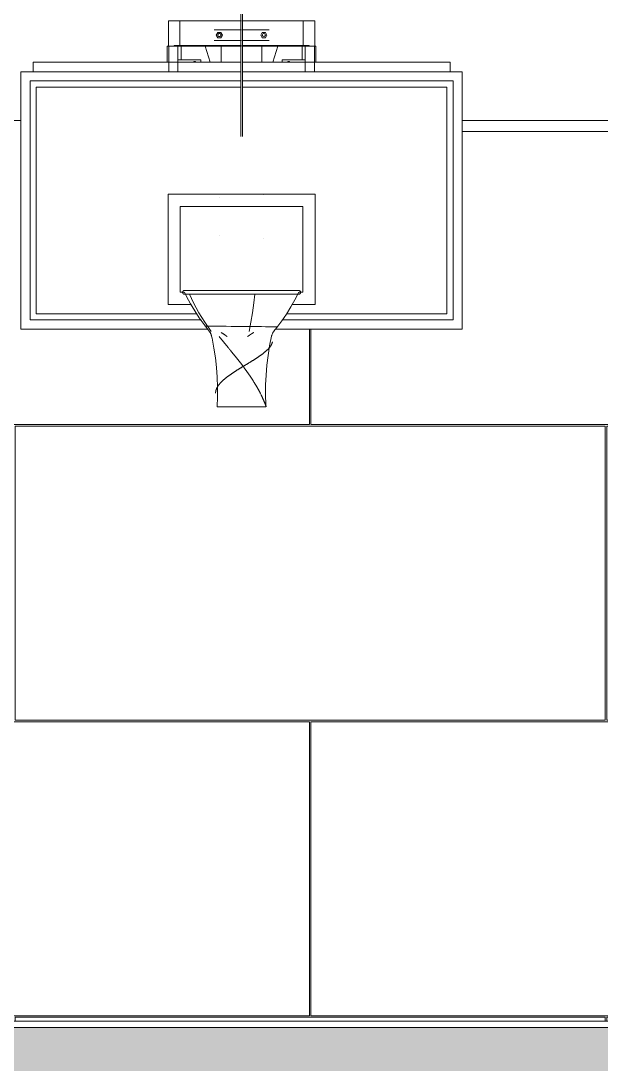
# Model space of a CAD drawing. Header units: inches. Extents: x 21386 to 98546, y -290 to 853.
# Drawn here: x 24920.6 to 25015.2, y -6 to 164.3 of the extents above; entities that cross this region are included whole.
import ezdxf

# ---------------------------------------------------------------- set-up
doc = ezdxf.new("R2010")
doc.units = ezdxf.units.IN
doc.header["$MEASUREMENT"] = 0
doc.linetypes.add('Grid Line 1_2_', pattern=[0.875, 0.5, -0.125, 0.125, -0.125])
for name, color, linetype, lineweight in [('A-FLOR', 192, 'Continuous', 13), ('A-FLOR-LEVL', 51, 'Continuous', 9), ('A-FLOR-PATT', 8, 'Continuous', 25), ('A-WALL', 113, 'Continuous', 13), ('A-WALL-PATT', 111, 'Continuous', 25), ('C-TOPO', 7, 'Continuous', 13), ('Q-SPCQ', 91, 'Continuous', 13), ('S-BEAM', 12, 'Continuous', 13)]:
    doc.layers.add(name, color=color, linetype=linetype, lineweight=lineweight)

# ---------------------------------------------------------------- blocks, each defined once
blk = doc.blocks.new('Struct_Xcel_Sports Complex_rvt-1-Building Section - East_West looking North')
at = {"layer": 'A-FLOR-PATT', "lineweight": 9}
h = blk.add_hatch(dxfattribs=at)
h.set_pattern_fill('FP_15', color=256, style=0, pattern_type=2)
h.set_pattern_definition([(50, (22097.104, 100.19), (55.0854, -4.81984), [5.76, -63.36]), (355, (22097.104, 100.19), (-10.6557, 57.7685), [4.608, -50.688]), (100.451, (22101.695, 99.787), (44.4295, 52.94866), [4.895, -53.848]), (46.184, (22097.104, 115.55), (81.9644, -12.7121), [8.64, -95.04]), (96.636, (22103.935, 114.49), (71.7815, 74.8124), [7.343, -80.772]), (351.184, (22097.1, 115.55), (71.782, 74.8124), [6.912, -76.032]), (21, (22104.784, 111.71), (45.84207, -30.92146), [5.76, -63.36]), (326, (22104.784, 111.71), (18.6871, 55.6915), [4.608, -50.688]), (71.451, (22108.605, 109.13), (64.5289, 24.7701), [4.895, -53.848]), (37.5, (22097.104, 100.189), (0.93389, 25.56682), [2.534, -47.539, 2.534, -48.922, -50.88]), (37.5, (22097.104, 100.189), (0.93389, 25.56682), [-101.53, 2.534, -48.346]), (7.5, (22097.104, 100.19), (20.20404, 30.2913), [2.534, -26.803, 2.534, -46.387, -19.392]), (7.5, (22097.104, 100.19), (20.20404, 30.2913), [-78.259, 2.534, -16.858]), (327.5, (22079.978, 100.19), (40.99778, -1.7324), [2.534, -16.666, 2.534, -57.37, -79.488]), (327.5, (22079.978, 100.19), (40.99778, -1.7324), [-79.104, 2.534, -76.954]), (317.5, (22072.298, 100.19), (44.78888, 7.68784), [2.534, -22.426, 2.534, -37.248, -56.448]), (317.5, (22072.298, 100.19), (44.78888, 7.68784), [-64.742, 2.534, -53.914])])
h.paths.add_polyline_path([(22772.64, -6), (26273.39, -6), (26273.39, 0), (22772.64, 0), (22772.64, -1.69)], flags=0)
at = {"layer": 'A-FLOR', "color": 7}
blk.add_line((26273.39, 0), (22772.64, 0), dxfattribs=at)
blk = doc.blocks.new('FP_1-Building Section - East_West looking North')
at = {"layer": 'Q-SPCQ', "color": 8, "lineweight": 9, "flags": 128}
for points in [[(24952.61, 101.31), (24952.68, 102.92), (24952.69, 104.52), (24952.64, 106.13), (24952.53, 107.73), (24952.35, 109.33), (24952.1, 110.91), (24951.79, 112.49), (24951.71, 112.85)], [(24961.5, 112.85), (24961.18, 111.28), (24960.92, 109.69), (24960.72, 108.1), (24960.59, 106.5), (24960.52, 104.89), (24960.52, 103.29), (24960.58, 101.68), (24960.61, 101.31)]]:
    blk.add_lwpolyline(points, dxfattribs=at)
blk = doc.blocks.new('FP_2-Building Section - East_West looking North')
at = {"layer": 'Q-SPCQ', "color": 8, "lineweight": 9}
for p, q in [((24952.94, 112.77), (24952.98, 112.72)), ((24952.98, 112.72), (24953.03, 112.67)), ((24953.03, 112.67), (24953.07, 112.61)), ((24953.07, 112.61), (24953.11, 112.56)), ((24953.11, 112.56), (24953.16, 112.5)), ((24953.16, 112.5), (24953.2, 112.45)), ((24953.2, 112.45), (24953.25, 112.39)), ((24953.25, 112.39), (24953.29, 112.34)), ((24953.29, 112.34), (24953.34, 112.28)), ((24953.34, 112.28), (24953.38, 112.23)), ((24953.38, 112.23), (24953.43, 112.17)), ((24953.43, 112.17), (24953.47, 112.12)), ((24953.47, 112.12), (24953.52, 112.06)), ((24953.52, 112.06), (24953.56, 112.01)), ((24953.56, 112.01), (24953.61, 111.95)), ((24953.61, 111.95), (24953.65, 111.9)), ((24953.65, 111.9), (24953.7, 111.85)), ((24953.7, 111.85), (24953.74, 111.79)), ((24953.74, 111.79), (24953.79, 111.74)), ((24953.79, 111.74), (24953.83, 111.68)), ((24953.83, 111.68), (24953.88, 111.63)), ((24953.88, 111.63), (24953.92, 111.57)), ((24953.92, 111.57), (24953.97, 111.52)), ((24953.97, 111.52), (24954.01, 111.46)), ((24954.01, 111.46), (24954.06, 111.41)), ((24954.06, 111.41), (24954.1, 111.35)), ((24954.1, 111.35), (24954.15, 111.3)), ((24954.15, 111.3), (24954.19, 111.24)), ((24954.19, 111.24), (24954.24, 111.19)), ((24954.24, 111.19), (24954.29, 111.13)), ((24954.29, 111.13), (24954.33, 111.08)), ((24954.33, 111.08), (24954.38, 111.02)), ((24954.38, 111.02), (24954.42, 110.97)), ((24954.42, 110.97), (24954.47, 110.91)), ((24954.47, 110.91), (24954.51, 110.86)), ((24954.51, 110.86), (24954.56, 110.8)), ((24954.56, 110.8), (24954.6, 110.75)), ((24954.6, 110.75), (24954.65, 110.69)), ((24960.93, 110.74), (24960.9, 110.7)), ((24960.97, 110.78), (24960.93, 110.74)), ((24961, 110.81), (24960.97, 110.78)), ((24961.03, 110.85), (24961, 110.81)), ((24961.07, 110.89), (24961.03, 110.85)), ((24961.1, 110.92), (24961.07, 110.89)), ((24961.13, 110.96), (24961.1, 110.92)), ((24961.16, 111), (24961.13, 110.96)), ((24961.19, 111.03), (24961.16, 111)), ((24961.22, 111.07), (24961.19, 111.03)), ((24961.24, 111.11), (24961.22, 111.07)), ((24961.27, 111.14), (24961.24, 111.11)), ((24961.3, 111.18), (24961.27, 111.14)), ((24961.32, 111.22), (24961.3, 111.18)), ((24961.35, 111.25), (24961.32, 111.22)), ((24961.37, 111.29), (24961.35, 111.25)), ((24961.4, 111.33), (24961.37, 111.29)), ((24961.42, 111.36), (24961.4, 111.33)), ((24961.44, 111.4), (24961.42, 111.36)), ((24961.46, 111.44), (24961.44, 111.4)), ((24961.48, 111.48), (24961.46, 111.44)), ((24961.5, 111.51), (24961.48, 111.48)), ((24961.52, 111.55), (24961.5, 111.51)), ((24961.53, 111.59), (24961.52, 111.55)), ((24961.55, 111.62), (24961.53, 111.59)), ((24961.56, 111.66), (24961.55, 111.62)), ((24961.58, 111.7), (24961.56, 111.66)), ((24961.59, 111.73), (24961.58, 111.7)), ((24961.6, 111.77), (24961.59, 111.73)), ((24961.62, 111.81), (24961.6, 111.77)), ((24961.63, 111.84), (24961.62, 111.81)), ((24961.64, 111.88), (24961.63, 111.84)), ((24961.64, 111.92), (24961.64, 111.88)), ((24954.65, 110.69), (24954.7, 110.64)), ((24954.7, 110.64), (24954.74, 110.58)), ((24954.74, 110.58), (24954.79, 110.53)), ((24954.79, 110.53), (24954.83, 110.47)), ((24954.83, 110.47), (24954.88, 110.42)), ((24954.88, 110.42), (24954.92, 110.36)), ((24954.92, 110.36), (24954.97, 110.31)), ((24954.97, 110.31), (24955.01, 110.25)), ((24955.01, 110.25), (24955.06, 110.19)), ((24955.06, 110.19), (24955.1, 110.14)), ((24955.1, 110.14), (24955.15, 110.08)), ((24955.15, 110.08), (24955.19, 110.03)), ((24955.19, 110.03), (24955.24, 109.97)), ((24955.24, 109.97), (24955.28, 109.92)), ((24955.28, 109.92), (24955.33, 109.86)), ((24955.33, 109.86), (24955.37, 109.81)), ((24955.37, 109.81), (24955.42, 109.75)), ((24955.42, 109.75), (24955.46, 109.7)), ((24955.46, 109.7), (24955.51, 109.64)), ((24955.51, 109.64), (24955.55, 109.59)), ((24955.55, 109.59), (24955.6, 109.53)), ((24955.6, 109.53), (24955.64, 109.48)), ((24955.64, 109.48), (24955.68, 109.42)), ((24955.68, 109.42), (24955.73, 109.37)), ((24955.73, 109.37), (24955.77, 109.31)), ((24955.77, 109.31), (24955.82, 109.25)), ((24955.82, 109.25), (24955.86, 109.2)), ((24955.86, 109.2), (24955.91, 109.14)), ((24955.91, 109.14), (24955.95, 109.09)), ((24955.95, 109.09), (24955.99, 109.03)), ((24955.99, 109.03), (24956.04, 108.98)), ((24958.7, 109.04), (24958.65, 109)), ((24958.76, 109.07), (24958.7, 109.04)), ((24958.82, 109.11), (24958.76, 109.07)), ((24958.88, 109.15), (24958.82, 109.11)), ((24958.93, 109.18), (24958.88, 109.15)), ((24958.99, 109.22), (24958.93, 109.18)), ((24959.05, 109.26), (24958.99, 109.22)), ((24959.1, 109.3), (24959.05, 109.26)), ((24959.16, 109.33), (24959.1, 109.3)), ((24959.22, 109.37), (24959.16, 109.33)), ((24959.27, 109.41), (24959.22, 109.37)), ((24959.33, 109.44), (24959.27, 109.41)), ((24959.38, 109.48), (24959.33, 109.44)), ((24959.44, 109.52), (24959.38, 109.48)), ((24959.49, 109.56), (24959.44, 109.52)), ((24959.54, 109.59), (24959.49, 109.56)), ((24959.59, 109.63), (24959.54, 109.59)), ((24959.65, 109.67), (24959.59, 109.63)), ((24959.7, 109.7), (24959.65, 109.67)), ((24959.75, 109.74), (24959.7, 109.7)), ((24959.8, 109.78), (24959.75, 109.74)), ((24959.85, 109.81), (24959.8, 109.78)), ((24959.9, 109.85), (24959.85, 109.81)), ((24959.95, 109.89), (24959.9, 109.85)), ((24960, 109.93), (24959.95, 109.89)), ((24960.05, 109.96), (24960, 109.93)), ((24960.1, 110), (24960.05, 109.96)), ((24960.14, 110.04), (24960.1, 110)), ((24960.19, 110.07), (24960.14, 110.04)), ((24960.24, 110.11), (24960.19, 110.07)), ((24960.28, 110.15), (24960.24, 110.11)), ((24960.33, 110.18), (24960.28, 110.15)), ((24960.37, 110.22), (24960.33, 110.18)), ((24960.42, 110.26), (24960.37, 110.22)), ((24960.46, 110.3), (24960.42, 110.26)), ((24960.5, 110.33), (24960.46, 110.3)), ((24960.55, 110.37), (24960.5, 110.33)), ((24960.59, 110.41), (24960.55, 110.37)), ((24960.63, 110.44), (24960.59, 110.41)), ((24960.67, 110.48), (24960.63, 110.44)), ((24960.71, 110.52), (24960.67, 110.48)), ((24960.75, 110.55), (24960.71, 110.52)), ((24960.79, 110.59), (24960.75, 110.55)), ((24960.82, 110.63), (24960.79, 110.59)), ((24960.86, 110.66), (24960.82, 110.63)), ((24960.9, 110.7), (24960.86, 110.66)), ((24955.91, 107.32), (24955.85, 107.29)), ((24955.97, 107.36), (24955.91, 107.32)), ((24956.03, 107.4), (24955.97, 107.36)), ((24956.09, 107.44), (24956.03, 107.4)), ((24956.04, 108.98), (24956.08, 108.92)), ((24956.08, 108.92), (24956.12, 108.87)), ((24956.15, 107.47), (24956.09, 107.44)), ((24956.12, 108.87), (24956.17, 108.81)), ((24956.21, 107.51), (24956.15, 107.47)), ((24956.17, 108.81), (24956.21, 108.76)), ((24956.21, 108.76), (24956.25, 108.7)), ((24956.27, 107.55), (24956.21, 107.51)), ((24956.25, 108.7), (24956.3, 108.64)), ((24956.33, 107.58), (24956.27, 107.55)), ((24956.3, 108.64), (24956.34, 108.59)), ((24956.39, 107.62), (24956.33, 107.58)), ((24956.34, 108.59), (24956.38, 108.53)), ((24956.38, 108.53), (24956.43, 108.48)), ((24956.45, 107.66), (24956.39, 107.62)), ((24956.43, 108.48), (24956.47, 108.42)), ((24956.51, 107.7), (24956.45, 107.66)), ((24956.47, 108.42), (24956.51, 108.37)), ((24956.51, 108.37), (24956.55, 108.31)), ((24956.58, 107.73), (24956.51, 107.7)), ((24956.55, 108.31), (24956.6, 108.26)), ((24956.64, 107.77), (24956.58, 107.73)), ((24956.6, 108.26), (24956.64, 108.2)), ((24956.64, 108.2), (24956.68, 108.14)), ((24956.7, 107.81), (24956.64, 107.77)), ((24956.68, 108.14), (24956.72, 108.09)), ((24956.76, 107.85), (24956.7, 107.81)), ((24956.72, 108.09), (24956.77, 108.03)), ((24956.82, 107.88), (24956.76, 107.85)), ((24956.77, 108.03), (24956.81, 107.98)), ((24956.81, 107.98), (24956.85, 107.92)), ((24956.88, 107.92), (24956.82, 107.88)), ((24956.85, 107.92), (24956.89, 107.87)), ((24956.94, 107.96), (24956.88, 107.92)), ((24956.89, 107.87), (24956.93, 107.81)), ((24956.93, 107.81), (24956.97, 107.76)), ((24957.01, 107.99), (24956.94, 107.96)), ((24956.97, 107.76), (24957.01, 107.7)), ((24957.07, 108.03), (24957.01, 107.99)), ((24957.01, 107.7), (24957.06, 107.64)), ((24957.06, 107.64), (24957.1, 107.59)), ((24957.13, 108.07), (24957.07, 108.03)), ((24957.1, 107.59), (24957.14, 107.53)), ((24957.19, 108.11), (24957.13, 108.07)), ((24957.14, 107.53), (24957.18, 107.48)), ((24957.18, 107.48), (24957.22, 107.42)), ((24957.25, 108.14), (24957.19, 108.11)), ((24957.22, 107.42), (24957.26, 107.37)), ((24957.31, 108.18), (24957.25, 108.14)), ((24957.26, 107.37), (24957.3, 107.31)), ((24957.3, 107.31), (24957.34, 107.25)), ((24957.38, 108.22), (24957.31, 108.18)), ((24957.44, 108.26), (24957.38, 108.22)), ((24957.5, 108.29), (24957.44, 108.26)), ((24957.56, 108.33), (24957.5, 108.29)), ((24957.62, 108.37), (24957.56, 108.33)), ((24957.68, 108.4), (24957.62, 108.37)), ((24957.74, 108.44), (24957.68, 108.4)), ((24957.81, 108.48), (24957.74, 108.44)), ((24957.87, 108.52), (24957.81, 108.48)), ((24957.93, 108.55), (24957.87, 108.52)), ((24957.99, 108.59), (24957.93, 108.55)), ((24958.05, 108.63), (24957.99, 108.59)), ((24958.11, 108.66), (24958.05, 108.63)), ((24958.17, 108.7), (24958.11, 108.66)), ((24958.23, 108.74), (24958.17, 108.7)), ((24958.29, 108.78), (24958.23, 108.74)), ((24958.35, 108.81), (24958.29, 108.78)), ((24958.41, 108.85), (24958.35, 108.81)), ((24958.47, 108.89), (24958.41, 108.85)), ((24958.53, 108.92), (24958.47, 108.89)), ((24958.59, 108.96), (24958.53, 108.92)), ((24958.65, 109), (24958.59, 108.96)), ((24953.55, 105.61), (24953.51, 105.57)), ((24953.59, 105.64), (24953.55, 105.61)), ((24953.63, 105.68), (24953.59, 105.64)), ((24953.67, 105.72), (24953.63, 105.68)), ((24953.72, 105.76), (24953.67, 105.72)), ((24953.76, 105.79), (24953.72, 105.76)), ((24953.8, 105.83), (24953.76, 105.79)), ((24953.85, 105.87), (24953.8, 105.83)), ((24953.89, 105.9), (24953.85, 105.87)), ((24953.94, 105.94), (24953.89, 105.9)), ((24953.98, 105.98), (24953.94, 105.94)), ((24954.03, 106.02), (24953.98, 105.98)), ((24954.07, 106.05), (24954.03, 106.02)), ((24954.12, 106.09), (24954.07, 106.05)), ((24954.17, 106.13), (24954.12, 106.09)), ((24954.22, 106.17), (24954.17, 106.13)), ((24954.27, 106.2), (24954.22, 106.17)), ((24954.32, 106.24), (24954.27, 106.2)), ((24954.37, 106.28), (24954.32, 106.24)), ((24954.42, 106.32), (24954.37, 106.28)), ((24954.47, 106.35), (24954.42, 106.32)), ((24954.52, 106.39), (24954.47, 106.35)), ((24954.57, 106.43), (24954.52, 106.39)), ((24954.62, 106.47), (24954.57, 106.43)), ((24954.67, 106.5), (24954.62, 106.47)), ((24954.73, 106.54), (24954.67, 106.5)), ((24954.78, 106.58), (24954.73, 106.54)), ((24954.83, 106.61), (24954.78, 106.58)), ((24954.89, 106.65), (24954.83, 106.61)), ((24954.94, 106.69), (24954.89, 106.65)), ((24954.99, 106.73), (24954.94, 106.69)), ((24955.05, 106.76), (24954.99, 106.73)), ((24955.1, 106.8), (24955.05, 106.76)), ((24955.16, 106.84), (24955.1, 106.8)), ((24955.22, 106.88), (24955.16, 106.84)), ((24955.27, 106.91), (24955.22, 106.88)), ((24955.33, 106.95), (24955.27, 106.91)), ((24955.39, 106.99), (24955.33, 106.95)), ((24955.44, 107.03), (24955.39, 106.99)), ((24955.5, 107.06), (24955.44, 107.03)), ((24955.56, 107.1), (24955.5, 107.06)), ((24955.62, 107.14), (24955.56, 107.1)), ((24955.68, 107.17), (24955.62, 107.14)), ((24955.73, 107.21), (24955.68, 107.17)), ((24955.79, 107.25), (24955.73, 107.21)), ((24955.85, 107.29), (24955.79, 107.25)), ((24957.34, 107.25), (24957.38, 107.2)), ((24957.38, 107.2), (24957.42, 107.14)), ((24957.42, 107.14), (24957.46, 107.09)), ((24957.46, 107.09), (24957.5, 107.03)), ((24957.5, 107.03), (24957.54, 106.98)), ((24957.54, 106.98), (24957.58, 106.92)), ((24957.58, 106.92), (24957.62, 106.86)), ((24957.62, 106.86), (24957.66, 106.81)), ((24957.66, 106.81), (24957.7, 106.75)), ((24957.7, 106.75), (24957.73, 106.7)), ((24957.73, 106.7), (24957.77, 106.64)), ((24957.77, 106.64), (24957.81, 106.59)), ((24957.81, 106.59), (24957.85, 106.53)), ((24957.85, 106.53), (24957.89, 106.47)), ((24957.89, 106.47), (24957.93, 106.42)), ((24957.93, 106.42), (24957.96, 106.36)), ((24957.96, 106.36), (24958, 106.31)), ((24958, 106.31), (24958.04, 106.25)), ((24958.04, 106.25), (24958.08, 106.19)), ((24958.08, 106.19), (24958.11, 106.14)), ((24958.11, 106.14), (24958.15, 106.08)), ((24958.15, 106.08), (24958.19, 106.03)), ((24958.19, 106.03), (24958.22, 105.97)), ((24958.22, 105.97), (24958.26, 105.92)), ((24958.26, 105.92), (24958.3, 105.86)), ((24958.3, 105.86), (24958.33, 105.8)), ((24958.33, 105.8), (24958.37, 105.75)), ((24958.37, 105.75), (24958.41, 105.69)), ((24958.41, 105.69), (24958.44, 105.64)), ((24958.44, 105.64), (24958.48, 105.58)), ((24952.41, 103.92), (24952.4, 103.88)), ((24952.42, 103.96), (24952.41, 103.92)), ((24952.43, 104), (24952.42, 103.96)), ((24952.44, 104.03), (24952.43, 104)), ((24952.45, 104.07), (24952.44, 104.03)), ((24952.46, 104.11), (24952.45, 104.07)), ((24952.48, 104.15), (24952.46, 104.11)), ((24952.49, 104.18), (24952.48, 104.15)), ((24952.51, 104.22), (24952.49, 104.18)), ((24952.52, 104.26), (24952.51, 104.22)), ((24952.54, 104.3), (24952.52, 104.26)), ((24952.55, 104.33), (24952.54, 104.3)), ((24952.57, 104.37), (24952.55, 104.33)), ((24952.59, 104.41), (24952.57, 104.37)), ((24952.61, 104.45), (24952.59, 104.41)), ((24952.63, 104.48), (24952.61, 104.45)), ((24952.65, 104.52), (24952.63, 104.48)), ((24952.67, 104.56), (24952.65, 104.52)), ((24952.69, 104.6), (24952.67, 104.56)), ((24952.72, 104.63), (24952.69, 104.6)), ((24952.74, 104.67), (24952.72, 104.63)), ((24952.76, 104.71), (24952.74, 104.67)), ((24952.79, 104.75), (24952.76, 104.71)), ((24952.81, 104.78), (24952.79, 104.75)), ((24952.84, 104.82), (24952.81, 104.78)), ((24952.87, 104.86), (24952.84, 104.82)), ((24952.9, 104.89), (24952.87, 104.86)), ((24952.92, 104.93), (24952.9, 104.89)), ((24952.95, 104.97), (24952.92, 104.93)), ((24952.98, 105.01), (24952.95, 104.97)), ((24953.01, 105.04), (24952.98, 105.01)), ((24953.05, 105.08), (24953.01, 105.04)), ((24953.08, 105.12), (24953.05, 105.08)), ((24953.11, 105.16), (24953.08, 105.12)), ((24953.14, 105.19), (24953.11, 105.16)), ((24953.18, 105.23), (24953.14, 105.19)), ((24953.21, 105.27), (24953.18, 105.23)), ((24953.25, 105.31), (24953.21, 105.27)), ((24953.28, 105.34), (24953.25, 105.31)), ((24953.32, 105.38), (24953.28, 105.34)), ((24953.36, 105.42), (24953.32, 105.38)), ((24953.39, 105.46), (24953.36, 105.42)), ((24953.43, 105.49), (24953.39, 105.46)), ((24953.47, 105.53), (24953.43, 105.49)), ((24953.51, 105.57), (24953.47, 105.53)), ((24958.48, 105.58), (24958.51, 105.52)), ((24958.51, 105.52), (24958.55, 105.47)), ((24958.55, 105.47), (24958.58, 105.41)), ((24958.58, 105.41), (24958.62, 105.36)), ((24958.62, 105.36), (24958.65, 105.3)), ((24958.65, 105.3), (24958.69, 105.25)), ((24958.69, 105.25), (24958.72, 105.19)), ((24958.72, 105.19), (24958.76, 105.13)), ((24958.76, 105.13), (24958.79, 105.08)), ((24958.79, 105.08), (24958.82, 105.02)), ((24958.82, 105.02), (24958.86, 104.97)), ((24958.86, 104.97), (24958.89, 104.91)), ((24958.89, 104.91), (24958.92, 104.85)), ((24958.92, 104.85), (24958.96, 104.8)), ((24958.96, 104.8), (24958.99, 104.74)), ((24958.99, 104.74), (24959.02, 104.69)), ((24959.02, 104.69), (24959.05, 104.63)), ((24959.05, 104.63), (24959.09, 104.57)), ((24959.09, 104.57), (24959.12, 104.52)), ((24959.12, 104.52), (24959.15, 104.46)), ((24959.15, 104.46), (24959.18, 104.41)), ((24959.18, 104.41), (24959.21, 104.35)), ((24959.21, 104.35), (24959.25, 104.3)), ((24959.25, 104.3), (24959.28, 104.24)), ((24959.28, 104.24), (24959.31, 104.18)), ((24959.31, 104.18), (24959.34, 104.13)), ((24959.34, 104.13), (24959.37, 104.07)), ((24959.37, 104.07), (24959.4, 104.02)), ((24959.4, 104.02), (24959.43, 103.96)), ((24959.43, 103.96), (24959.46, 103.9)), ((24959.46, 103.9), (24959.49, 103.85)), ((24952.37, 103.7), (24952.36, 103.66)), ((24952.36, 103.66), (24952.36, 103.62)), ((24952.36, 103.62), (24952.36, 103.59)), ((24952.36, 103.59), (24952.36, 103.55)), ((24952.38, 103.77), (24952.37, 103.73)), ((24952.37, 103.73), (24952.37, 103.7)), ((24952.39, 103.81), (24952.38, 103.77)), ((24952.4, 103.88), (24952.39, 103.85)), ((24952.39, 103.85), (24952.39, 103.81)), ((24959.49, 103.85), (24959.52, 103.79)), ((24959.52, 103.79), (24959.55, 103.74)), ((24959.55, 103.74), (24959.58, 103.68)), ((24959.58, 103.68), (24959.61, 103.62)), ((24959.61, 103.62), (24959.64, 103.57)), ((24959.64, 103.57), (24959.66, 103.51)), ((24959.66, 103.51), (24959.69, 103.46)), ((24959.69, 103.46), (24959.72, 103.4)), ((24959.72, 103.4), (24959.75, 103.35)), ((24959.75, 103.35), (24959.78, 103.29)), ((24959.78, 103.29), (24959.8, 103.23)), ((24959.8, 103.23), (24959.83, 103.18)), ((24959.83, 103.18), (24959.86, 103.12)), ((24959.86, 103.12), (24959.89, 103.07)), ((24959.89, 103.07), (24959.91, 103.01)), ((24959.91, 103.01), (24959.94, 102.95)), ((24959.94, 102.95), (24959.96, 102.9)), ((24959.96, 102.9), (24959.99, 102.84)), ((24959.99, 102.84), (24960.02, 102.79)), ((24960.02, 102.79), (24960.04, 102.73)), ((24960.04, 102.73), (24960.07, 102.67)), ((24960.07, 102.67), (24960.09, 102.62)), ((24960.09, 102.62), (24960.12, 102.56)), ((24960.12, 102.56), (24960.14, 102.51)), ((24960.14, 102.51), (24960.17, 102.45)), ((24960.17, 102.45), (24960.19, 102.4)), ((24960.19, 102.4), (24960.21, 102.34)), ((24960.21, 102.34), (24960.24, 102.28)), ((24960.24, 102.28), (24960.26, 102.23)), ((24960.26, 102.23), (24960.28, 102.17)), ((24960.28, 102.17), (24960.31, 102.12)), ((24960.31, 102.12), (24960.33, 102.06)), ((24960.33, 102.06), (24960.35, 102)), ((24960.35, 102), (24960.38, 101.95)), ((24960.38, 101.95), (24960.4, 101.89)), ((24960.4, 101.89), (24960.42, 101.84)), ((24960.42, 101.84), (24960.44, 101.78)), ((24960.44, 101.78), (24960.46, 101.73)), ((24960.46, 101.73), (24960.48, 101.67)), ((24960.48, 101.67), (24960.5, 101.61)), ((24960.5, 101.61), (24960.52, 101.56)), ((24960.52, 101.56), (24960.54, 101.5)), ((24960.54, 101.5), (24960.56, 101.45)), ((24960.56, 101.45), (24960.58, 101.39)), ((24960.58, 101.39), (24960.6, 101.34))]:
    blk.add_line(p, q, dxfattribs=at)
blk = doc.blocks.new('FP_3-Building Section - East_West looking North')
at = {"layer": 'Q-SPCQ', "color": 8, "lineweight": 9}
blk.add_line((24954.63, 101.33), (24954.67, 101.29), dxfattribs=at)
blk = doc.blocks.new('FP_4-Building Section - East_West looking North')
at = {"layer": 'Q-SPCQ', "color": 8, "lineweight": 9, "flags": 128}
for points in [[(24951.32, 113.66), (24950.49, 114.73), (24949.71, 115.84), (24948.97, 116.97), (24948.28, 118.14), (24947.63, 119.33), (24947.29, 120)], [(24965.92, 120), (24965.3, 118.8), (24964.63, 117.62), (24963.92, 116.46), (24963.16, 115.34), (24962.36, 114.25), (24961.89, 113.66)]]:
    blk.add_lwpolyline(points, dxfattribs=at)
blk = doc.blocks.new('FP_5-Building Section - East_West looking North')
at = {"layer": 'Q-SPCQ', "color": 8, "lineweight": 9}
for p, q in [((24948.09, 119.71), (24948.77, 118.29)), ((24958.79, 119.72), (24958.6, 118.29)), ((24948.77, 118.29), (24949.65, 116.67)), ((24958.6, 118.29), (24958.36, 116.67)), ((24949.65, 116.67), (24950.62, 115.11)), ((24958.36, 116.67), (24958.1, 115.11)), ((24950.62, 115.11), (24951.67, 113.61)), ((24950.81, 114.5), (24950.62, 114.5)), ((24951.11, 114.49), (24950.81, 114.5)), ((24951.53, 114.48), (24951.11, 114.49)), ((24952.05, 114.47), (24951.53, 114.48)), ((24952.66, 114.47), (24952.05, 114.47)), ((24953.35, 114.46), (24952.66, 114.47)), ((24954.11, 114.45), (24953.35, 114.46)), ((24954.91, 114.44), (24954.11, 114.45)), ((24955.75, 114.44), (24954.91, 114.44)), ((24956.61, 114.43), (24955.75, 114.44)), ((24957.46, 114.42), (24956.61, 114.43)), ((24958.29, 114.41), (24957.46, 114.42)), ((24958.1, 115.11), (24957.83, 113.61)), ((24959.09, 114.41), (24958.29, 114.41)), ((24959.84, 114.4), (24959.09, 114.41)), ((24960.51, 114.39), (24959.84, 114.4)), ((24961.11, 114.38), (24960.51, 114.39)), ((24961.62, 114.38), (24961.11, 114.38)), ((24962.02, 114.37), (24961.62, 114.38)), ((24962.31, 114.36), (24962.02, 114.37)), ((24962.48, 114.35), (24962.31, 114.36))]:
    blk.add_line(p, q, dxfattribs=at)
blk = doc.blocks.new('FP_6-Building Section - East_West looking North')
at = {"layer": 'Q-SPCQ', "color": 8, "lineweight": 9, "flags": 128}
for points in [[(24951.71, 112.85), (24951.69, 112.93), (24951.67, 113), (24951.65, 113.08), (24951.62, 113.15), (24951.59, 113.23), (24951.55, 113.3), (24951.52, 113.37), (24951.48, 113.44), (24951.43, 113.51), (24951.39, 113.57), (24951.34, 113.64), (24951.32, 113.66)], [(24961.89, 113.66), (24961.84, 113.6), (24961.8, 113.53), (24961.75, 113.47), (24961.71, 113.4), (24961.67, 113.33), (24961.64, 113.26), (24961.61, 113.18), (24961.58, 113.11), (24961.55, 113.03), (24961.53, 112.96), (24961.51, 112.88), (24961.5, 112.85)]]:
    blk.add_lwpolyline(points, dxfattribs=at)
blk = doc.blocks.new('FP_7-Building Section - East_West looking North')
at = {"layer": 'Q-SPCQ', "color": 8, "lineweight": 9}
for p, q in [((24953.26, 113.45), (24953.28, 113.44)), ((24953.28, 113.44), (24953.3, 113.43)), ((24953.3, 113.43), (24953.32, 113.41)), ((24953.32, 113.41), (24953.35, 113.4)), ((24953.35, 113.4), (24953.37, 113.39)), ((24953.37, 113.39), (24953.39, 113.38)), ((24953.39, 113.38), (24953.41, 113.37)), ((24953.41, 113.37), (24953.43, 113.35)), ((24953.43, 113.35), (24953.45, 113.34)), ((24953.45, 113.34), (24953.47, 113.33)), ((24953.47, 113.33), (24953.49, 113.32)), ((24953.49, 113.32), (24953.51, 113.3)), ((24953.51, 113.3), (24953.53, 113.29)), ((24953.53, 113.29), (24953.55, 113.28)), ((24953.55, 113.28), (24953.57, 113.26)), ((24953.57, 113.26), (24953.59, 113.25)), ((24953.59, 113.25), (24953.61, 113.24)), ((24953.61, 113.24), (24953.63, 113.22)), ((24953.63, 113.22), (24953.65, 113.21)), ((24953.65, 113.21), (24953.67, 113.2)), ((24953.67, 113.2), (24953.69, 113.19)), ((24953.69, 113.19), (24953.71, 113.17)), ((24953.71, 113.17), (24953.73, 113.16)), ((24953.73, 113.16), (24953.75, 113.14)), ((24953.75, 113.14), (24953.77, 113.13)), ((24953.77, 113.13), (24953.79, 113.12)), ((24953.79, 113.12), (24953.81, 113.1)), ((24953.81, 113.1), (24953.83, 113.09)), ((24953.83, 113.09), (24953.85, 113.08)), ((24953.85, 113.08), (24953.87, 113.06)), ((24953.87, 113.06), (24953.89, 113.05)), ((24953.89, 113.05), (24953.91, 113.03)), ((24953.91, 113.03), (24953.92, 113.02)), ((24953.92, 113.02), (24953.94, 113.01)), ((24953.94, 113.01), (24953.96, 112.99)), ((24953.96, 112.99), (24953.98, 112.98)), ((24953.98, 112.98), (24954, 112.96)), ((24954, 112.96), (24954.02, 112.95)), ((24954.02, 112.95), (24954.04, 112.93)), ((24954.04, 112.93), (24954.06, 112.92)), ((24954.06, 112.92), (24954.07, 112.91)), ((24954.07, 112.91), (24954.09, 112.89)), ((24954.09, 112.89), (24954.11, 112.88)), ((24954.11, 112.88), (24954.13, 112.86)), ((24954.13, 112.86), (24954.15, 112.85)), ((24954.15, 112.85), (24954.17, 112.83)), ((24954.17, 112.83), (24954.18, 112.82)), ((24954.18, 112.82), (24954.2, 112.8)), ((24954.2, 112.8), (24954.22, 112.79)), ((24954.22, 112.79), (24954.24, 112.77)), ((24957.6, 112.79), (24957.58, 112.77)), ((24957.62, 112.8), (24957.6, 112.79)), ((24957.64, 112.82), (24957.62, 112.8)), ((24957.66, 112.83), (24957.64, 112.82)), ((24957.68, 112.85), (24957.66, 112.83)), ((24957.7, 112.86), (24957.68, 112.85)), ((24957.72, 112.87), (24957.7, 112.86)), ((24957.74, 112.89), (24957.72, 112.87)), ((24957.76, 112.9), (24957.74, 112.89)), ((24957.77, 112.91), (24957.76, 112.9)), ((24957.79, 112.93), (24957.77, 112.91)), ((24957.81, 112.94), (24957.79, 112.93)), ((24957.83, 112.96), (24957.81, 112.94)), ((24957.85, 112.97), (24957.83, 112.96)), ((24957.87, 112.98), (24957.85, 112.97)), ((24957.89, 113), (24957.87, 112.98)), ((24957.91, 113.01), (24957.89, 113)), ((24957.93, 113.02), (24957.91, 113.01)), ((24957.95, 113.04), (24957.93, 113.02)), ((24957.97, 113.05), (24957.95, 113.04)), ((24957.99, 113.06), (24957.97, 113.05)), ((24958.01, 113.08), (24957.99, 113.06)), ((24958.03, 113.09), (24958.01, 113.08)), ((24958.05, 113.1), (24958.03, 113.09)), ((24958.07, 113.12), (24958.05, 113.1)), ((24958.09, 113.13), (24958.07, 113.12)), ((24958.11, 113.14), (24958.09, 113.13)), ((24958.13, 113.16), (24958.11, 113.14)), ((24958.15, 113.17), (24958.13, 113.16)), ((24958.17, 113.18), (24958.15, 113.17)), ((24958.19, 113.2), (24958.17, 113.18)), ((24958.21, 113.21), (24958.19, 113.2)), ((24958.23, 113.22), (24958.21, 113.21)), ((24958.25, 113.23), (24958.23, 113.22)), ((24958.27, 113.25), (24958.25, 113.23)), ((24958.29, 113.26), (24958.27, 113.25)), ((24958.31, 113.27), (24958.29, 113.26)), ((24958.33, 113.28), (24958.31, 113.27)), ((24958.35, 113.3), (24958.33, 113.28)), ((24958.37, 113.31), (24958.35, 113.3)), ((24958.39, 113.32), (24958.37, 113.31)), ((24958.42, 113.33), (24958.39, 113.32)), ((24958.44, 113.34), (24958.42, 113.33)), ((24958.46, 113.36), (24958.44, 113.34)), ((24958.48, 113.37), (24958.46, 113.36)), ((24958.5, 113.38), (24958.48, 113.37)), ((24958.52, 113.39), (24958.5, 113.38)), ((24958.54, 113.4), (24958.52, 113.39)), ((24958.56, 113.42), (24958.54, 113.4)), ((24958.59, 113.43), (24958.56, 113.42)), ((24958.61, 113.44), (24958.59, 113.43)), ((24958.63, 113.45), (24958.61, 113.44))]:
    blk.add_line(p, q, dxfattribs=at)
blk = doc.blocks.new('Basketball_Backstop-Performance_Sports_Systems-3103-Ceiling_Hung - 27_-0_ to 27_-11 7_8_-652462-Building Section - East_West looking North')
at = {"layer": 'Q-SPCQ', "color": 8, "lineweight": 9}
for p, q in [((24956.49, 208.89), (24956.49, 145.46)), ((24956.74, 145.46), (24956.74, 208.89)), ((24944.67, 164.31), (24944.67, 160.19)), ((24944.67, 164.31), (24946.54, 164.31)), ((24946.54, 160.31), (24946.54, 164.31)), ((24956.56, 164.31), (24946.54, 164.31)), ((24966.67, 164.31), (24956.66, 164.31)), ((24966.67, 164.31), (24966.67, 160.31)), ((24966.67, 164.31), (24968.54, 164.31)), ((24968.54, 160.19), (24968.54, 164.31)), ((24956.56, 162.87), (24952.11, 162.87)), ((24952.73, 162.44), (24952.48, 162)), ((24952.48, 162), (24952.73, 161.56)), ((24953.23, 162.44), (24952.73, 162.44)), ((24953.49, 162), (24953.23, 162.44)), ((24953.23, 161.56), (24953.49, 162)), ((24961.11, 162.87), (24956.66, 162.87)), ((24959.98, 162.44), (24959.73, 162)), ((24959.73, 162), (24959.98, 161.56)), ((24960.48, 162.44), (24959.98, 162.44)), ((24960.74, 162), (24960.48, 162.44)), ((24960.48, 161.56), (24960.74, 162)), ((24944.48, 160.19), (24944.48, 157.56)), ((24944.48, 160.19), (24944.73, 160.19)), ((24944.73, 160.19), (24944.73, 156)), ((24944.73, 160.19), (24944.86, 160.19)), ((24944.86, 160.19), (24946.11, 160.19)), ((24945.61, 160.19), (24945.61, 160.31)), ((24956.56, 160.31), (24945.61, 160.31)), ((24946.11, 160.19), (24946.23, 160.19)), ((24946.21, 160.19), (24946.48, 160.19)), ((24946.23, 156), (24946.23, 160.19)), ((24946.48, 160.19), (24946.72, 160.19)), ((24956.56, 160.19), (24946.72, 160.19)), ((24946.73, 157.94), (24946.73, 160.19)), ((24951.5, 157.59), (24950.67, 160.19)), ((24952.11, 161.12), (24956.56, 161.12)), ((24952.73, 161.56), (24953.23, 161.56)), ((24953.29, 160.19), (24953.29, 157.56)), ((24956.66, 161.12), (24961.11, 161.12)), ((24967.61, 160.31), (24956.66, 160.31)), ((24966.49, 160.19), (24956.66, 160.19)), ((24959.92, 157.56), (24959.92, 160.19)), ((24959.98, 161.56), (24960.48, 161.56)), ((24961.71, 157.56), (24962.54, 160.19)), ((24966.48, 160.19), (24966.48, 157.94)), ((24966.49, 160.19), (24966.73, 160.19)), ((24966.73, 160.19), (24967, 160.19)), ((24966.98, 160.19), (24966.98, 156)), ((24966.98, 160.19), (24967.11, 160.19)), ((24967.11, 160.19), (24968.36, 160.19)), ((24967.61, 160.31), (24967.61, 160.19)), ((24968.36, 160.19), (24968.48, 160.19)), ((24968.48, 160.19), (24968.73, 160.19)), ((24968.48, 156), (24968.48, 160.19)), ((24968.73, 157.56), (24968.73, 160.19)), ((24922.61, 156), (24922.61, 157.56)), ((24922.61, 157.56), (24956.53, 157.56)), ((24949.98, 157.94), (24946.23, 157.94)), ((24946.23, 157.94), (24946.23, 157.56)), ((24949.98, 157.56), (24949.98, 157.94)), ((24956.69, 157.56), (24990.61, 157.56)), ((24963.23, 157.94), (24963.23, 157.56)), ((24966.98, 157.94), (24963.23, 157.94)), ((24966.98, 157.56), (24966.98, 157.94)), ((24990.61, 157.56), (24990.61, 156)), ((24956.53, 156), (24920.61, 156)), ((24920.61, 156), (24920.61, 114)), ((24992.61, 156), (24956.69, 156)), ((24992.61, 114), (24992.61, 156)), ((24922.11, 115.5), (24922.11, 154.5)), ((24922.11, 154.5), (24956.53, 154.5)), ((24956.53, 154.5), (24922.11, 154.5)), ((24922.11, 154.5), (24922.11, 115.5)), ((24956.53, 153.5), (24923.11, 153.5)), ((24923.11, 153.5), (24923.11, 116.5)), ((24923.11, 116.5), (24923.11, 153.5)), ((24923.11, 153.5), (24956.53, 153.5)), ((24956.69, 154.5), (24991.11, 154.5)), ((24991.11, 154.5), (24956.69, 154.5)), ((24990.11, 153.5), (24956.69, 153.5)), ((24956.69, 153.5), (24990.11, 153.5)), ((24990.11, 116.5), (24990.11, 153.5)), ((24990.11, 153.5), (24990.11, 116.5)), ((24991.11, 154.5), (24991.11, 115.5)), ((24991.11, 115.5), (24991.11, 154.5)), ((24944.61, 118), (24944.61, 136)), ((24944.61, 136), (24968.61, 136)), ((24968.61, 136), (24944.61, 136)), ((24944.61, 136), (24944.61, 118)), ((24952.99, 135.44), (24952.98, 135.44)), ((24960.22, 135.94), (24960.23, 135.94)), ((24968.61, 136), (24968.61, 118)), ((24968.61, 118), (24968.61, 136)), ((24966.61, 134), (24946.61, 134)), ((24946.61, 134), (24946.61, 120)), ((24946.61, 120), (24946.61, 134)), ((24946.61, 134), (24966.61, 134)), ((24966.61, 120), (24966.61, 134)), ((24966.61, 134), (24966.61, 120)), ((24952.99, 129.25), (24952.98, 129.25)), ((24960.22, 128.75), (24960.23, 128.75)), ((24946.61, 120), (24947.22, 120)), ((24947.22, 120), (24946.61, 120)), ((24952.11, 120.31), (24953.48, 120.31)), ((24953.36, 120.31), (24953.11, 120.31)), ((24953.11, 120.3), (24953.11, 120.31)), ((24953.48, 120.31), (24959.73, 120.31)), ((24959.73, 120.31), (24961.11, 120.31)), ((24960.11, 120.31), (24959.86, 120.31)), ((24960.11, 120.31), (24960.11, 120.3)), ((24965.99, 120), (24966.61, 120)), ((24966.61, 120), (24965.99, 120)), ((24948.41, 118), (24944.61, 118)), ((24944.61, 118), (24948.41, 118)), ((24968.61, 118), (24964.8, 118)), ((24964.8, 118), (24968.61, 118)), ((24923.11, 116.5), (24949.29, 116.5)), ((24949.29, 116.5), (24923.11, 116.5)), ((24963.92, 116.5), (24990.11, 116.5)), ((24990.11, 116.5), (24963.92, 116.5)), ((24950, 115.5), (24922.11, 115.5)), ((24922.11, 115.5), (24950, 115.5)), ((24991.11, 115.5), (24963.21, 115.5)), ((24963.21, 115.5), (24991.11, 115.5)), ((24920.61, 114), (24951.09, 114)), ((24962.13, 114), (24992.61, 114)), ((24952.61, 101.31), (24960.56, 101.31))]:
    blk.add_line(p, q, dxfattribs=at)
at = {"layer": 'Q-SPCQ', "color": 8, "lineweight": 9, "flags": 128}
for points in [[(24952.92, 162.24), (24952.93, 162.24), (24952.94, 162.25), (24952.95, 162.25), (24952.96, 162.25), (24952.97, 162.25), (24952.98, 162.25), (24952.98, 162.25)], [(24952.98, 162.25), (24952.98, 162.25), (24952.99, 162.25), (24953.01, 162.25)], [(24960.21, 162.25), (24960.22, 162.25), (24960.23, 162.25), (24960.23, 162.25)], [(24960.23, 162.25), (24960.24, 162.25), (24960.25, 162.25), (24960.26, 162.25), (24960.27, 162.25), (24960.28, 162.25), (24960.29, 162.24)], [(24952.98, 161.75), (24952.97, 161.75), (24952.96, 161.75), (24952.95, 161.75), (24952.94, 161.75), (24952.93, 161.75), (24952.92, 161.76)], [(24953, 161.75), (24952.99, 161.75), (24952.98, 161.75), (24952.98, 161.75)], [(24960.23, 161.75), (24960.23, 161.75), (24960.22, 161.75)], [(24960.27, 161.75), (24960.26, 161.75), (24960.25, 161.75), (24960.24, 161.75), (24960.23, 161.75), (24960.23, 161.75)], [(24946.98, 120), (24946.98, 120.01), (24946.98, 120.02), (24946.98, 120.04), (24946.99, 120.05), (24946.99, 120.06), (24946.99, 120.07), (24946.99, 120.09), (24947, 120.1), (24947, 120.11), (24947.01, 120.12), (24947.01, 120.13), (24947.02, 120.14), (24947.02, 120.16), (24947.03, 120.17), (24947.04, 120.18), (24947.04, 120.19), (24947.05, 120.2), (24947.06, 120.21), (24947.07, 120.22), (24947.08, 120.22), (24947.09, 120.23), (24947.09, 120.24), (24947.1, 120.25), (24947.11, 120.26), (24947.13, 120.26), (24947.14, 120.27), (24947.15, 120.28), (24947.16, 120.28), (24947.17, 120.29), (24947.18, 120.29), (24947.19, 120.3), (24947.2, 120.3), (24947.22, 120.3), (24947.23, 120.31), (24947.24, 120.31), (24947.25, 120.31), (24947.27, 120.31), (24947.28, 120.31), (24947.29, 120.31), (24947.29, 120.31)], [(24947.29, 119.69), (24947.28, 119.69), (24947.27, 119.69), (24947.26, 119.69), (24947.24, 119.69), (24947.23, 119.69), (24947.22, 119.7), (24947.21, 119.7), (24947.2, 119.7), (24947.18, 119.71), (24947.17, 119.71), (24947.16, 119.72), (24947.15, 119.72), (24947.14, 119.73), (24947.13, 119.74), (24947.12, 119.74), (24947.11, 119.75), (24947.1, 119.76), (24947.09, 119.77), (24947.08, 119.77), (24947.07, 119.78), (24947.06, 119.79), (24947.05, 119.8), (24947.05, 119.81), (24947.04, 119.82), (24947.03, 119.83), (24947.02, 119.84), (24947.02, 119.85), (24947.01, 119.86), (24947.01, 119.88), (24947, 119.89), (24947, 119.9), (24946.99, 119.91), (24946.99, 119.92), (24946.99, 119.93), (24946.99, 119.95), (24946.98, 119.96), (24946.98, 119.97), (24946.98, 119.98), (24946.98, 120), (24946.98, 120)], [(24965.92, 120.31), (24965.91, 120.31), (24965.89, 120.31), (24965.85, 120.31), (24965.8, 120.31), (24965.73, 120.31), (24965.65, 120.31), (24965.56, 120.31), (24965.45, 120.31), (24965.32, 120.31), (24965.18, 120.31), (24965.03, 120.31), (24964.87, 120.31), (24964.69, 120.31), (24964.5, 120.31), (24964.29, 120.31), (24964.08, 120.31), (24963.85, 120.31), (24963.61, 120.31), (24963.36, 120.31), (24963.09, 120.31), (24962.82, 120.31), (24962.54, 120.31), (24962.25, 120.31), (24961.95, 120.31), (24961.64, 120.31), (24961.32, 120.31), (24961, 120.31), (24960.66, 120.31), (24960.33, 120.31), (24959.98, 120.31), (24959.63, 120.31), (24959.28, 120.31), (24958.92, 120.31), (24958.56, 120.31), (24958.19, 120.31), (24957.82, 120.31), (24957.45, 120.31), (24957.08, 120.31), (24956.71, 120.31), (24956.33, 120.31), (24955.96, 120.31), (24955.59, 120.31), (24955.22, 120.31), (24954.86, 120.31), (24954.49, 120.31), (24954.13, 120.31), (24953.77, 120.31), (24953.42, 120.31), (24953.07, 120.31), (24952.73, 120.31), (24952.4, 120.31), (24952.07, 120.31), (24951.75, 120.31), (24951.43, 120.31), (24951.13, 120.31), (24950.83, 120.31), (24950.54, 120.31), (24950.26, 120.31), (24950, 120.31), (24949.74, 120.31), (24949.49, 120.31), (24949.26, 120.31), (24949.04, 120.31), (24948.83, 120.31), (24948.63, 120.31), (24948.44, 120.31), (24948.27, 120.31), (24948.11, 120.31), (24947.96, 120.31), (24947.83, 120.31), (24947.71, 120.31), (24947.61, 120.31), (24947.52, 120.31), (24947.45, 120.31), (24947.39, 120.31), (24947.34, 120.31), (24947.31, 120.31), (24947.3, 120.31), (24947.29, 120.31)], [(24947.29, 120.31), (24947.3, 120.31), (24947.32, 120.31), (24947.36, 120.31), (24947.41, 120.31), (24947.48, 120.31), (24947.56, 120.31), (24947.66, 120.31), (24947.77, 120.31), (24947.89, 120.31), (24948.03, 120.31), (24948.18, 120.31), (24948.35, 120.31), (24948.52, 120.31), (24948.72, 120.31), (24948.92, 120.31), (24949.14, 120.31), (24949.37, 120.31), (24949.61, 120.31), (24949.86, 120.31), (24950.12, 120.31), (24950.39, 120.31), (24950.67, 120.31), (24950.96, 120.31), (24951.27, 120.31), (24951.57, 120.31), (24951.89, 120.31), (24952.22, 120.31), (24952.55, 120.31), (24952.89, 120.31), (24953.23, 120.31), (24953.58, 120.31), (24953.94, 120.31), (24954.3, 120.31), (24954.66, 120.31), (24955.02, 120.31), (24955.39, 120.31), (24955.76, 120.31), (24956.13, 120.31), (24956.51, 120.31), (24956.88, 120.31), (24957.25, 120.31), (24957.62, 120.31), (24957.99, 120.31), (24958.36, 120.31), (24958.72, 120.31), (24959.08, 120.31), (24959.44, 120.31), (24959.79, 120.31), (24960.14, 120.31), (24960.48, 120.31), (24960.82, 120.31), (24961.15, 120.31), (24961.47, 120.31), (24961.78, 120.31), (24962.09, 120.31), (24962.38, 120.31), (24962.67, 120.31), (24962.95, 120.31), (24963.22, 120.31), (24963.47, 120.31), (24963.72, 120.31), (24963.95, 120.31), (24964.18, 120.31), (24964.39, 120.31), (24964.59, 120.31), (24964.77, 120.31), (24964.94, 120.31), (24965.1, 120.31), (24965.25, 120.31), (24965.38, 120.31), (24965.5, 120.31), (24965.6, 120.31), (24965.69, 120.31), (24965.77, 120.31), (24965.83, 120.31), (24965.87, 120.31), (24965.9, 120.31), (24965.92, 120.31), (24965.92, 120.31)], [(24947.29, 119.69), (24947.3, 119.69), (24947.32, 119.69), (24947.36, 119.69), (24947.41, 119.69), (24947.48, 119.69), (24947.56, 119.69), (24947.66, 119.69), (24947.77, 119.69), (24947.89, 119.69), (24948.03, 119.69), (24948.18, 119.69), (24948.35, 119.69), (24948.52, 119.69), (24948.72, 119.69), (24948.92, 119.69), (24949.14, 119.69), (24949.37, 119.69), (24949.61, 119.69), (24949.86, 119.69), (24950.12, 119.69), (24950.39, 119.69), (24950.67, 119.69), (24950.96, 119.69), (24951.27, 119.69), (24951.57, 119.69), (24951.89, 119.69), (24952.22, 119.69), (24952.55, 119.69), (24952.89, 119.69), (24953.23, 119.69), (24953.58, 119.69), (24953.94, 119.69), (24954.3, 119.69), (24954.66, 119.69), (24955.02, 119.69), (24955.39, 119.69), (24955.76, 119.69), (24956.13, 119.69), (24956.51, 119.69), (24956.88, 119.69), (24957.25, 119.69), (24957.62, 119.69), (24957.99, 119.69), (24958.36, 119.69), (24958.72, 119.69), (24959.08, 119.69), (24959.44, 119.69), (24959.79, 119.69), (24960.14, 119.69), (24960.48, 119.69), (24960.82, 119.69), (24961.15, 119.69), (24961.47, 119.69), (24961.78, 119.69), (24962.09, 119.69), (24962.38, 119.69), (24962.67, 119.69), (24962.95, 119.69), (24963.22, 119.69), (24963.47, 119.69), (24963.72, 119.69), (24963.95, 119.69), (24964.18, 119.69), (24964.39, 119.69), (24964.59, 119.69), (24964.77, 119.69), (24964.94, 119.69), (24965.1, 119.69), (24965.25, 119.69), (24965.38, 119.69), (24965.5, 119.69), (24965.6, 119.69), (24965.69, 119.69), (24965.77, 119.69), (24965.83, 119.69), (24965.87, 119.69), (24965.9, 119.69), (24965.92, 119.69), (24965.92, 119.69)], [(24947.52, 119.69), (24947.45, 119.69), (24947.39, 119.69), (24947.34, 119.69), (24947.31, 119.69), (24947.3, 119.69), (24947.29, 119.69)], [(24965.92, 119.69), (24965.91, 119.69), (24965.89, 119.69), (24965.85, 119.69), (24965.8, 119.69), (24965.73, 119.69), (24965.65, 119.69)], [(24965.92, 120.31), (24965.93, 120.31), (24965.94, 120.31), (24965.96, 120.31), (24965.97, 120.31), (24965.98, 120.31), (24965.99, 120.3), (24966.01, 120.3), (24966.02, 120.3), (24966.03, 120.29), (24966.04, 120.29), (24966.05, 120.28), (24966.06, 120.28), (24966.07, 120.27), (24966.09, 120.26), (24966.1, 120.26), (24966.11, 120.25), (24966.12, 120.24), (24966.13, 120.23), (24966.13, 120.23), (24966.14, 120.22), (24966.15, 120.21), (24966.16, 120.2), (24966.17, 120.19), (24966.18, 120.18), (24966.18, 120.17), (24966.19, 120.16), (24966.19, 120.15), (24966.2, 120.14), (24966.21, 120.12), (24966.21, 120.11), (24966.21, 120.1), (24966.22, 120.09), (24966.22, 120.08), (24966.22, 120.07), (24966.23, 120.05), (24966.23, 120.04), (24966.23, 120.03), (24966.23, 120.02), (24966.23, 120), (24966.23, 120)], [(24966.23, 120), (24966.23, 119.99), (24966.23, 119.98), (24966.23, 119.96), (24966.23, 119.95), (24966.23, 119.94), (24966.22, 119.93), (24966.22, 119.91), (24966.22, 119.9), (24966.21, 119.89), (24966.21, 119.88), (24966.2, 119.87), (24966.2, 119.86), (24966.19, 119.84), (24966.18, 119.83), (24966.18, 119.82), (24966.17, 119.81), (24966.16, 119.8), (24966.15, 119.79), (24966.15, 119.78), (24966.14, 119.78), (24966.13, 119.77), (24966.12, 119.76), (24966.11, 119.75), (24966.1, 119.74), (24966.09, 119.74), (24966.08, 119.73), (24966.07, 119.72), (24966.06, 119.72), (24966.04, 119.71), (24966.03, 119.71), (24966.02, 119.7), (24966.01, 119.7), (24966, 119.7), (24965.98, 119.69), (24965.97, 119.69), (24965.96, 119.69), (24965.95, 119.69), (24965.93, 119.69), (24965.92, 119.69), (24965.92, 119.69)]]:
    blk.add_lwpolyline(points, dxfattribs=at)
at = {"layer": 'Q-SPCQ', "color": 8, "lineweight": 9}
for centre, radius, start, end in [((24952.98, 162), 0.25, 0, 180), ((24952.98, 162), 0.25, 150, 225), ((24952.98, 162), 0.25, 180, 0), ((24952.98, 162), 0.25, 90, 120), ((24952.98, 162), 0.25, 45, 90), ((24952.98, 162), 0.25, 330, 30), ((24960.23, 162), 0.25, 0, 180), ((24960.23, 162), 0.25, 180, 0), ((24960.23, 162), 0.25, 90, 105), ((24960.23, 162), 0.25, 80.5861, 90), ((24960.23, 162), 0.25, 15, 60), ((24952.98, 162), 0.25, 240, 270), ((24952.98, 162), 0.25, 270, 300), ((24948.95, 157.47), 0.219, 30, 150), ((24964.26, 157.47), 0.219, 30, 150)]:
    blk.add_arc(centre, radius, start, end, dxfattribs=at)
for name in ['FP_4-Building Section - East_West looking North', 'FP_5-Building Section - East_West looking North', 'FP_6-Building Section - East_West looking North', 'FP_1-Building Section - East_West looking North', 'FP_2-Building Section - East_West looking North', 'FP_7-Building Section - East_West looking North', 'FP_3-Building Section - East_West looking North']:
    blk.add_blockref(name, (0, 0), dxfattribs=at)
blk = doc.blocks.new('Girt_Z - 10_D-1732871-Building Section - East_West looking North')
at = {"layer": 'S-BEAM', "color": 8, "lineweight": 9}
for p, q in [((24827.89, 148.06), (24920.61, 148.06)), ((24992.61, 148.06), (25107.39, 148.06))]:
    blk.add_line(p, q, dxfattribs=at)

msp = doc.modelspace()

# ---------------------------------------------------------------- hatches: boundary and pattern name
at = {"layer": 'A-WALL-PATT', "lineweight": 9}
h = msp.add_hatch(dxfattribs=at)
h.set_pattern_fill('FP_9', color=8, style=0, pattern_type=2)
h.set_pattern_definition([(90, (26077.26, 339.5), (-193, -193), [48, -145]), (180, (26077.26, 339.5), (-2e-14, -193), [96.25, -96.75]), (270, (25981.01, 387.5), (-193, -193), [48, -145]), (180, (26077.26, 387.5), (-2e-14, -193), [96.25, -96.75]), (270, (25980.76, 387.5), (-193, -193), [48, -145]), (180, (25980.76, 387.5), (-2e-14, -193), [96.25, -96.75]), (90, (25884.51, 339.5), (-193, -193), [48, -145]), (180, (25980.76, 339.5), (-2e-14, -193), [96.25, -96.75]), (90, (26029.26, 387.75), (-193, -193), [48, -145]), (180, (26077.51, 387.75), (-2e-14, -193), [48.25, -144.75]), (180, (26077.51, 435.75), (-2e-14, -193), [48.25, -144.75]), (90, (25932.76, 387.75), (-193, -193), [48, -145]), (180, (26029.01, 387.75), (-2e-14, -193), [96.25, -96.75]), (270, (26029.01, 435.75), (-193, -193), [48, -145]), (180, (26029.01, 435.75), (-2e-14, -193), [96.25, -96.75]), (180, (25932.51, 387.75), (-2e-14, -193), [48, -145]), (270, (25932.51, 435.75), (-193, -193), [48, -145]), (180, (25932.51, 435.75), (-2e-14, -193), [48, -145]), (90, (26077.26, 436), (-193, -193), [48, -145]), (180, (26077.26, 436), (-2e-14, -193), [96.25, -96.75]), (270, (25981.01, 484), (-193, -193), [48, -145]), (180, (26077.26, 484), (-2e-14, -193), [96.25, -96.75]), (270, (25980.76, 484), (-193, -193), [48, -145]), (180, (25980.76, 484), (-2e-14, -193), [96.25, -96.75]), (270, (25884.51, 484), (-193, -193), [48, -145]), (180, (25980.76, 436), (-2e-14, -193), [96.25, -96.75]), (90, (26029.26, 484.25), (-193, -193), [48, -145]), (180, (26077.51, 484.25), (-2e-14, -193), [48.25, -144.75]), (180, (26077.51, 532.25), (-2e-14, -193), [48.25, -144.75]), (90, (25932.76, 484.25), (-193, -193), [48, -145]), (180, (26029.01, 484.25), (-2e-14, -193), [96.25, -96.75]), (270, (26029.01, 532.25), (-193, -193), [48, -145]), (180, (26029.01, 532.25), (-2e-14, -193), [96.25, -96.75]), (180, (25932.51, 484.25), (-2e-14, -193), [48, -145]), (270, (25932.51, 532.25), (-193, -193), [48, -145]), (180, (25932.51, 532.25), (-2e-14, -193), [48, -145])])
h.paths.add_polyline_path([(24586.82, 0), (24594.86, 0), (24594.86, 1), (24817.89, 1), (24817.89, 5.88), (24713.39, 146.25), (24643.17, 146.25), (24538.39, 5.46), (24538.39, 1), (24583.42, 1), (24583.42, 0), (24586.31, 0)], flags=0)
h.paths.add_polyline_path([(22783.89, 0), (22791.39, 0), (22791.39, 96.68), (22790.82, 96.2), (22790.75, 96.28), (22791.28, 96.73), (22791.28, 98.25), (22783.89, 98.25), (22783.89, 0.11)], flags=0)
h.paths.add_polyline_path([(23072.77, 0), (23080.89, 0), (23080.89, 146.25), (23072.77, 146.25), (23072.77, 17.84)], flags=0)
h.paths.add_polyline_path([(22928.77, 0), (22928.77, 146.25), (22799.39, 146.25), (22799.39, 0), (22844.77, 0), (22844.77, 99), (22922.77, 99), (22922.77, 0)], flags=0)
h.paths.add_polyline_path([(25971.77, 1), (25975.89, 1), (25975.89, 146.25), (25696.39, 146.25), (25696.39, 1), (25929.77, 1), (25929.77, 99), (25971.77, 99), (25971.77, 72.49)], flags=0)
h.paths.add_polyline_path([(24827.89, 1), (25107.39, 1), (25107.39, 146.25), (24992.61, 146.25), (24992.61, 114), (24962.08, 113.93), (24961.57, 113.35), (24961.52, 113.28), (24960.68, 107.11), (24960.54, 104.58), (24960.53, 101.31), (24952.61, 101.31), (24952.64, 105.73), (24952.38, 109.05), (24951.54, 113.43), (24951.37, 113.58), (24951.05, 114), (24920.61, 114), (24920.61, 146.25), (24827.89, 146.25), (24827.89, 58.91)], flags=0)
h.paths.add_polyline_path([(25521.76, 1), (25686.39, 1), (25686.39, 146.25), (25658.17, 146.25), (25658.17, 114), (25627.65, 113.93), (25627.16, 113.11), (25627.01, 112.5), (25626.34, 108.24), (25626.11, 104.39), (25626.1, 101.31), (25618.17, 101.31), (25618.21, 105.73), (25617.95, 109.05), (25617.11, 113.3), (25616.6, 114), (25586.17, 114), (25586.17, 146.25), (25406.89, 146.25), (25406.89, 1)], flags=0)
h.paths.add_polyline_path([(25241.01, 1), (25396.89, 1), (25396.89, 146.25), (25117.39, 146.25), (25117.39, 1)], flags=0)
h.paths.add_polyline_path([(24398.79, 1), (24528.39, 1), (24528.39, 146.25), (24248.89, 146.25), (24248.89, 1), (24376.67, 1)], flags=0)
h.paths.add_polyline_path([(24118.05, 1), (24238.89, 1), (24238.89, 146.25), (23959.39, 146.25), (23959.39, 1)], flags=0)
h.paths.add_polyline_path([(23837.3, 1), (23949.39, 1), (23949.39, 146.25), (23669.89, 146.25), (23669.89, 1)], flags=0)
h.paths.add_polyline_path([(23659.89, 1), (23659.89, 5.96), (23555.45, 146.25), (23485.12, 146.25), (23380.39, 5.54), (23380.39, 1), (23605.87, 1)], flags=0)
h.paths.add_polyline_path([(23090.89, 1), (23370.39, 1), (23370.39, 146.25), (23090.89, 146.25), (23090.89, 17.84)], flags=0)
h.paths.add_polyline_path([(24538.39, 7.14), (24641.9, 146.25), (24538.39, 146.25), (24538.39, 49.2)], flags=0)
h.paths.add_polyline_path([(23380.39, 7.21), (23483.84, 146.25), (23380.39, 146.25), (23380.39, 10.33)], flags=0)
h.paths.add_polyline_path([(24817.89, 7.56), (24817.89, 146.25), (24714.67, 146.25), (24780.84, 57.33)], flags=0)
h.paths.add_polyline_path([(23659.89, 7.63), (23659.89, 146.25), (23556.72, 146.25), (23651.12, 19.41)], flags=0)
at = {"layer": 'C-TOPO', "lineweight": 9}
h = msp.add_hatch(dxfattribs=at)
h.set_pattern_fill('FP_2', color=8, style=0, pattern_type=2)
h.set_pattern_definition([(0, (22097.104, 100.19), (48, 48), [48, -48]), (0, (22097.104, 118.19), (48, 48), [48, -48]), (0, (22097.104, 136.19), (48, 48), [48, -48]), (90, (22103.104, 142.19), (-48, 48), [48, -48]), (90, (22121.104, 142.19), (-48, 48), [48, -48]), (90, (22139.104, 142.19), (-48, 48), [48, -48])])
h.paths.add_polyline_path([(24533.34, -79.81), (26363.98, -79.81), (26363.98, 0), (26283.39, 0), (26283.39, -36), (26326.39, -36), (26326.39, -60), (26206.39, -60), (26206.39, -36), (26273.39, -36), (26273.39, -6), (22772.64, -6), (22772.64, -36), (22837.39, -36), (22837.39, -60), (22772.64, -60), (22772.64, -79.81), (24526.02, -79.81)], flags=0)
h.paths.add_polyline_path([(23724.89, -60), (23604.89, -60), (23604.89, -36), (23724.89, -36)], flags=0)
h.paths.add_polyline_path([(25052.39, -60), (25052.39, -36), (25172.39, -36), (25172.39, -60)], flags=0)
h.paths.add_polyline_path([(23894.39, -60), (23894.39, -36), (24014.39, -36), (24014.39, -60), (23978.31, -60)], flags=0)
h.paths.add_polyline_path([(25341.89, -60), (25341.89, -36), (25461.89, -36), (25461.89, -60)], flags=0)
h.paths.add_polyline_path([(23315.39, -60), (23315.39, -36), (23435.39, -36), (23435.39, -60), (23324.21, -60)], flags=0)
h.paths.add_polyline_path([(25631.39, -60), (25631.39, -36), (25751.39, -36), (25751.39, -60)], flags=0)
h.paths.add_polyline_path([(24882.89, -60), (24762.89, -60), (24762.89, -36), (24882.89, -36)], flags=0)
h.paths.add_polyline_path([(25920.89, -60), (25920.89, -36), (26040.89, -36), (26040.89, -60)], flags=0)
h.paths.add_polyline_path([(24183.89, -60), (24183.89, -36), (24303.89, -36), (24303.89, -60)], flags=0)
h.paths.add_polyline_path([(24568.31, -60), (24473.39, -60), (24473.39, -36), (24593.39, -36), (24593.39, -60)], flags=0)
h.paths.add_polyline_path([(23135.45, -60), (23025.89, -60), (23025.89, -36), (23145.89, -36), (23145.89, -60)], flags=0)

# ---------------------------------------------------------------- linework, layer by layer
at = {"layer": 'A-FLOR', "color": 7}
for p, q in [((24594.86, 1), (25980.83, 1)), ((25980.83, 0), (24594.86, 0))]:
    msp.add_line(p, q, dxfattribs=at)
at = {"layer": 'A-FLOR-LEVL', "linetype": 'Grid Line 1_2_'}
msp.add_line((21678.64, 0), (26557.32, 0), dxfattribs=at)
at = {"layer": 'A-WALL', "color": 8, "lineweight": 9}
msp.add_line((25107.39, 146.25), (24992.61, 146.25), dxfattribs=at)

# ---------------------------------------------------------------- block references
at = {"lineweight": 5}
msp.add_blockref('Struct_Xcel_Sports Complex_rvt-1-Building Section - East_West looking North', (0, 0), dxfattribs=at)
at = {"layer": 'Q-SPCQ', "color": 8, "lineweight": 9}
msp.add_blockref('Basketball_Backstop-Performance_Sports_Systems-3103-Ceiling_Hung - 27_-0_ to 27_-11 7_8_-652462-Building Section - East_West looking North', (0, 0), dxfattribs=at)
at = {"layer": 'S-BEAM', "color": 8, "lineweight": 9}
msp.add_blockref('Girt_Z - 10_D-1732871-Building Section - East_West looking North', (0, 0), dxfattribs=at)

doc.saveas('drawing.dxf')
